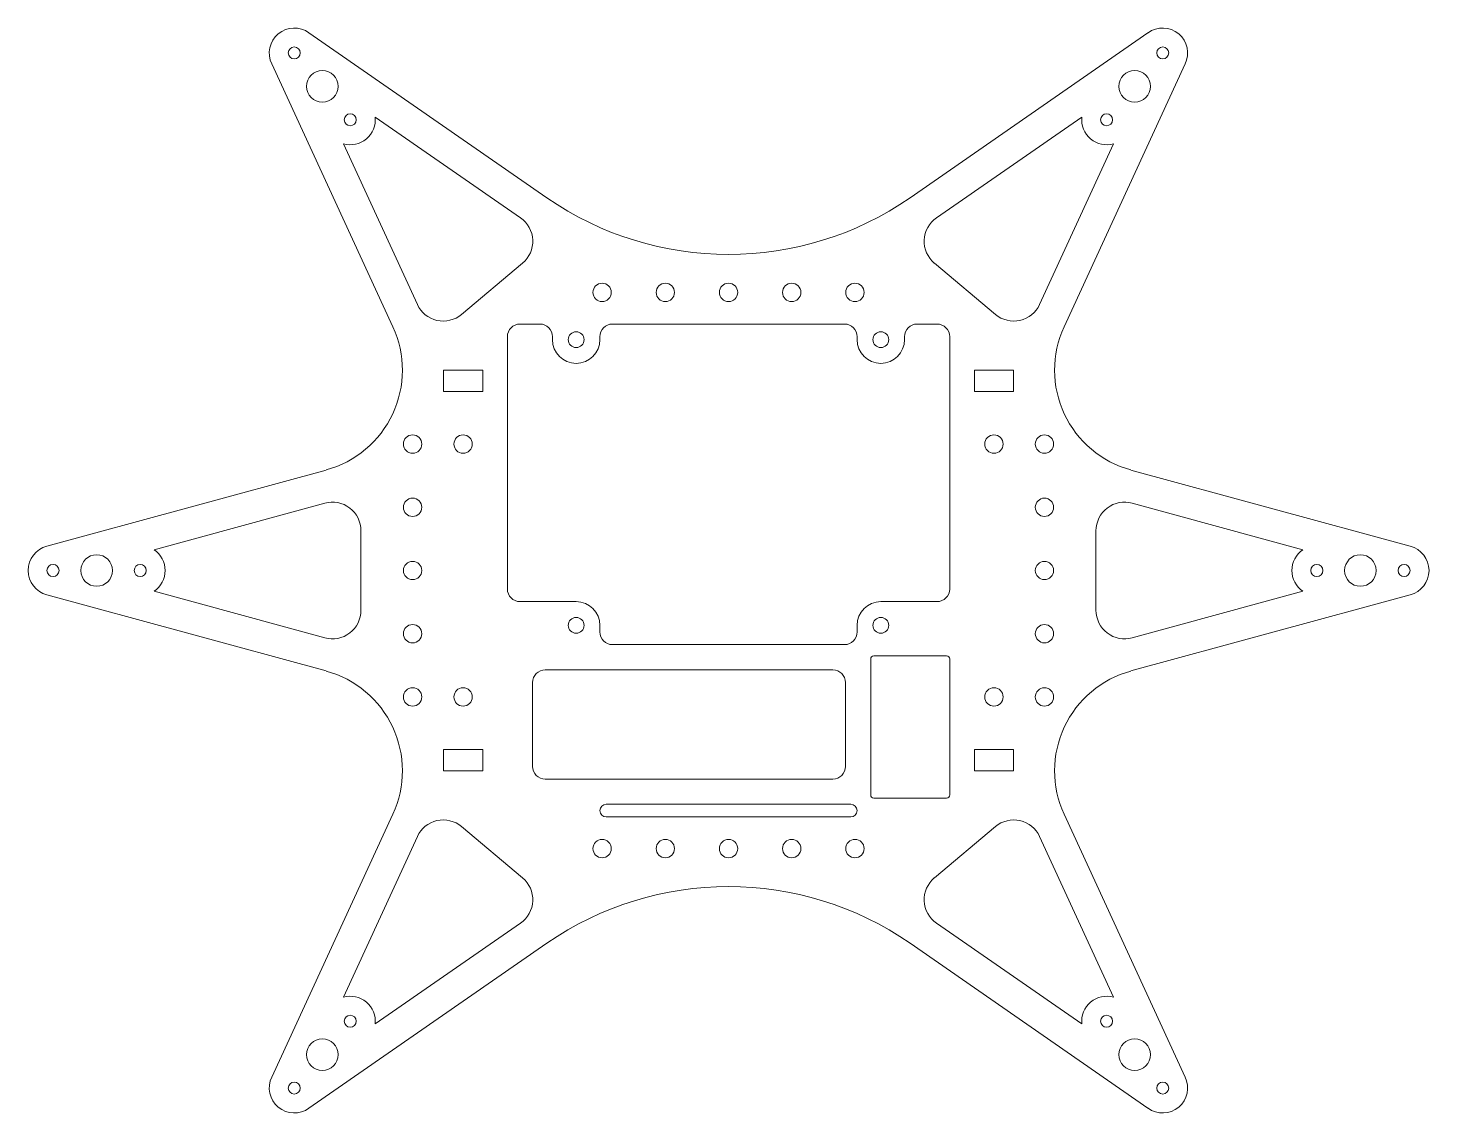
# Model space of a CAD drawing. Header units: millimetres. Extents: x 529 to 751, y 365 to 536.
import ezdxf

# ---------------------------------------------------------------- set-up
doc = ezdxf.new("R2010")
doc.units = ezdxf.units.MM

msp = doc.modelspace()

# ---------------------------------------------------------------- linework, layer by layer
at = {"color": 7, "linetype": 'Continuous', "lineweight": 15}
for p, q in [((611.54, 509.54), (573.89, 535.63)), ((706.66, 535.63), (669.02, 509.54)), ((568.01, 530.7), (587.18, 489.1)), ((693.38, 489.1), (712.54, 530.7)), ((607.37, 506.34), (584.36, 522.29)), ((696.19, 522.29), (673.18, 506.34)), ((579.34, 518.07), (591.05, 492.64)), ((689.5, 492.64), (701.22, 518.07)), ((598.03, 491.08), (607.7, 499.2)), ((672.85, 499.2), (682.53, 491.08)), ((610.42, 489.55), (607.28, 489.55)), ((658.63, 489.55), (621.92, 489.55)), ((673.28, 489.55), (670.13, 489.55)), ((605.28, 487.55), (605.28, 447.62)), ((612.42, 487.08), (612.42, 487.55)), ((619.92, 487.08), (619.92, 487.55)), ((660.63, 487.08), (660.63, 487.55)), ((668.13, 487.08), (668.13, 487.55)), ((675.28, 447.62), (675.28, 487.55)), ((601.38, 482.25), (595.18, 482.25)), ((595.18, 482.25), (595.18, 478.85)), ((601.38, 478.85), (601.38, 482.25)), ((679.18, 482.25), (679.18, 478.85)), ((685.38, 482.25), (679.18, 482.25)), ((685.38, 478.85), (685.38, 482.25)), ((595.18, 478.85), (601.38, 478.85)), ((679.18, 478.85), (685.38, 478.85)), ((576.62, 466.45), (532.43, 454.38)), ((748.13, 454.38), (703.94, 466.45)), ((576.39, 461.21), (549.38, 453.83)), ((731.18, 453.83), (704.16, 461.21)), ((582.12, 444.27), (582.12, 456.83)), ((698.43, 456.83), (698.43, 444.27)), ((532.43, 446.72), (576.62, 434.65)), ((549.38, 447.27), (576.39, 439.9)), ((616.17, 445.62), (607.28, 445.62)), ((664.38, 445.62), (673.28, 445.62)), ((703.94, 434.65), (748.13, 446.72)), ((704.16, 439.9), (731.18, 447.27)), ((619.92, 441.87), (619.92, 440.82)), ((660.63, 441.87), (660.63, 440.82)), ((621.92, 438.82), (658.63, 438.82)), ((663.28, 437.05), (674.78, 437.05)), ((611.28, 434.82), (656.78, 434.82)), ((662.78, 436.55), (662.78, 415.05)), ((675.28, 415.05), (675.28, 436.55)), ((609.28, 419.55), (609.28, 432.82)), ((658.78, 432.82), (658.78, 419.55)), ((601.38, 422.25), (595.18, 422.25)), ((595.18, 422.25), (595.18, 418.85)), ((601.38, 418.85), (601.38, 422.25)), ((685.38, 422.25), (679.18, 422.25)), ((679.18, 422.25), (679.18, 418.85)), ((685.38, 418.85), (685.38, 422.25)), ((595.18, 418.85), (601.38, 418.85)), ((656.78, 417.55), (611.28, 417.55)), ((679.18, 418.85), (685.38, 418.85)), ((659.63, 413.55), (620.92, 413.55)), ((663.28, 414.55), (674.78, 414.55)), ((587.18, 412), (568.01, 370.4)), ((620.92, 411.55), (659.63, 411.55)), ((712.54, 370.4), (693.38, 412)), ((591.05, 408.46), (579.34, 383.03)), ((607.7, 401.9), (598.03, 410.02)), ((682.53, 410.02), (672.85, 401.9)), ((701.22, 383.03), (689.5, 408.46)), ((584.36, 378.81), (607.37, 394.76)), ((673.18, 394.76), (696.19, 378.81)), ((573.89, 365.47), (611.54, 391.56)), ((669.02, 391.56), (706.66, 365.47))]:
    msp.add_line(p, q, dxfattribs=at)
for centre, radius in [((571.56, 532.44), 0.95), ((708.99, 532.44), 0.95), ((576, 527.15), 2.5), ((704.56, 527.15), 2.5), ((580.43, 521.87), 0.95), ((700.12, 521.87), 0.95), ((620.28, 494.55), 1.45), ((630.28, 494.55), 1.45), ((640.28, 494.55), 1.45), ((650.28, 494.55), 1.45), ((660.28, 494.55), 1.45), ((616.17, 487.08), 1.25), ((664.38, 487.08), 1.25), ((590.28, 470.55), 1.45), ((598.28, 470.55), 1.45), ((682.28, 470.55), 1.45), ((690.28, 470.55), 1.45), ((590.28, 460.55), 1.45), ((690.28, 460.55), 1.45), ((540.28, 450.55), 2.5), ((740.28, 450.55), 2.5), ((533.38, 450.55), 0.95), ((547.18, 450.55), 0.95), ((590.28, 450.55), 1.45), ((690.28, 450.55), 1.45), ((733.38, 450.55), 0.95), ((747.18, 450.55), 0.95), ((590.28, 440.55), 1.45), ((616.17, 441.87), 1.25), ((664.38, 441.87), 1.25), ((690.28, 440.55), 1.45), ((590.28, 430.55), 1.45), ((598.28, 430.55), 1.45), ((682.28, 430.55), 1.45), ((690.28, 430.55), 1.45), ((620.28, 406.55), 1.45), ((630.28, 406.55), 1.45), ((640.28, 406.55), 1.45), ((650.28, 406.55), 1.45), ((660.28, 406.55), 1.45), ((580.43, 379.23), 0.95), ((700.12, 379.23), 0.95), ((576, 373.95), 2.5), ((704.56, 373.95), 2.5), ((571.56, 368.66), 0.95), ((708.99, 368.66), 0.95)]:
    msp.add_circle(centre, radius, dxfattribs=at)
for centre, radius, start, end in [((571.56, 532.44), 3.95, 53.9164, 206.0836), ((708.99, 532.44), 3.95, 333.9164, 126.0836), ((580.43, 521.87), 3.95, 253.8733, 6.1267), ((700.12, 521.87), 3.95, 173.8733, 286.1267), ((640.28, 551), 50.45, 235.2721, 304.7279), ((604.81, 502.64), 4.5, 310, 55.2721), ((675.74, 502.64), 4.5, 124.7279, 230), ((595.13, 494.52), 4.5, 204.7279, 310), ((685.42, 494.52), 4.5, 230, 335.2721), ((572.3, 482.25), 16.37, 285.2721, 24.7279), ((607.28, 487.55), 2, 90, 180), ((610.42, 487.55), 2, 360, 90), ((621.92, 487.55), 2, 90, 180), ((658.63, 487.55), 2, 0, 90), ((670.13, 487.55), 2, 90, 180), ((673.28, 487.55), 2, 360, 90), ((708.25, 482.25), 16.37, 155.2721, 254.7279), ((616.17, 487.08), 3.75, 180, 0), ((664.38, 487.08), 3.75, 180, 0), ((577.58, 456.83), 4.54, 360, 105.2721), ((702.97, 456.83), 4.54, 74.7279, 180), ((533.38, 450.55), 3.95, 103.9164, 256.0836), ((547.18, 450.55), 3.95, 303.8733, 56.1267), ((733.38, 450.55), 3.95, 123.8733, 236.1267), ((747.18, 450.55), 3.95, 283.9164, 76.0836), ((607.28, 447.62), 2, 180, 270), ((616.17, 441.87), 3.75, 0, 90), ((664.38, 441.87), 3.75, 90, 180), ((673.28, 447.62), 2, 270, 0), ((577.58, 444.27), 4.54, 254.7279, 0), ((702.97, 444.27), 4.54, 180, 285.2721), ((621.92, 440.82), 2, 180, 270), ((658.63, 440.82), 2, 270, 0), ((663.28, 436.55), 0.5, 90, 180), ((674.78, 436.55), 0.5, 360, 90), ((572.3, 418.85), 16.37, 335.2721, 74.7279), ((611.28, 432.82), 2, 90, 180), ((656.78, 432.82), 2, 0, 90), ((708.25, 418.85), 16.37, 105.2721, 204.7279), ((611.28, 419.55), 2, 180, 270), ((656.78, 419.55), 2, 270, 0), ((663.28, 415.05), 0.5, 180, 270), ((674.78, 415.05), 0.5, 270, 0), ((620.92, 412.55), 1, 90, 270), ((659.63, 412.55), 1, 270, 90), ((595.13, 406.58), 4.5, 50, 155.2721), ((685.42, 406.58), 4.5, 24.7279, 130), ((604.81, 398.46), 4.5, 304.7279, 50), ((675.74, 398.46), 4.5, 130, 235.2721), ((640.28, 350.1), 50.45, 55.2721, 124.7279), ((580.43, 379.23), 3.95, 353.8733, 106.1267), ((700.12, 379.23), 3.95, 73.8733, 186.1267), ((571.56, 368.66), 3.95, 153.9164, 306.0836), ((708.99, 368.66), 3.95, 233.9164, 26.0836)]:
    msp.add_arc(centre, radius, start, end, dxfattribs=at)

doc.saveas('drawing.dxf')
